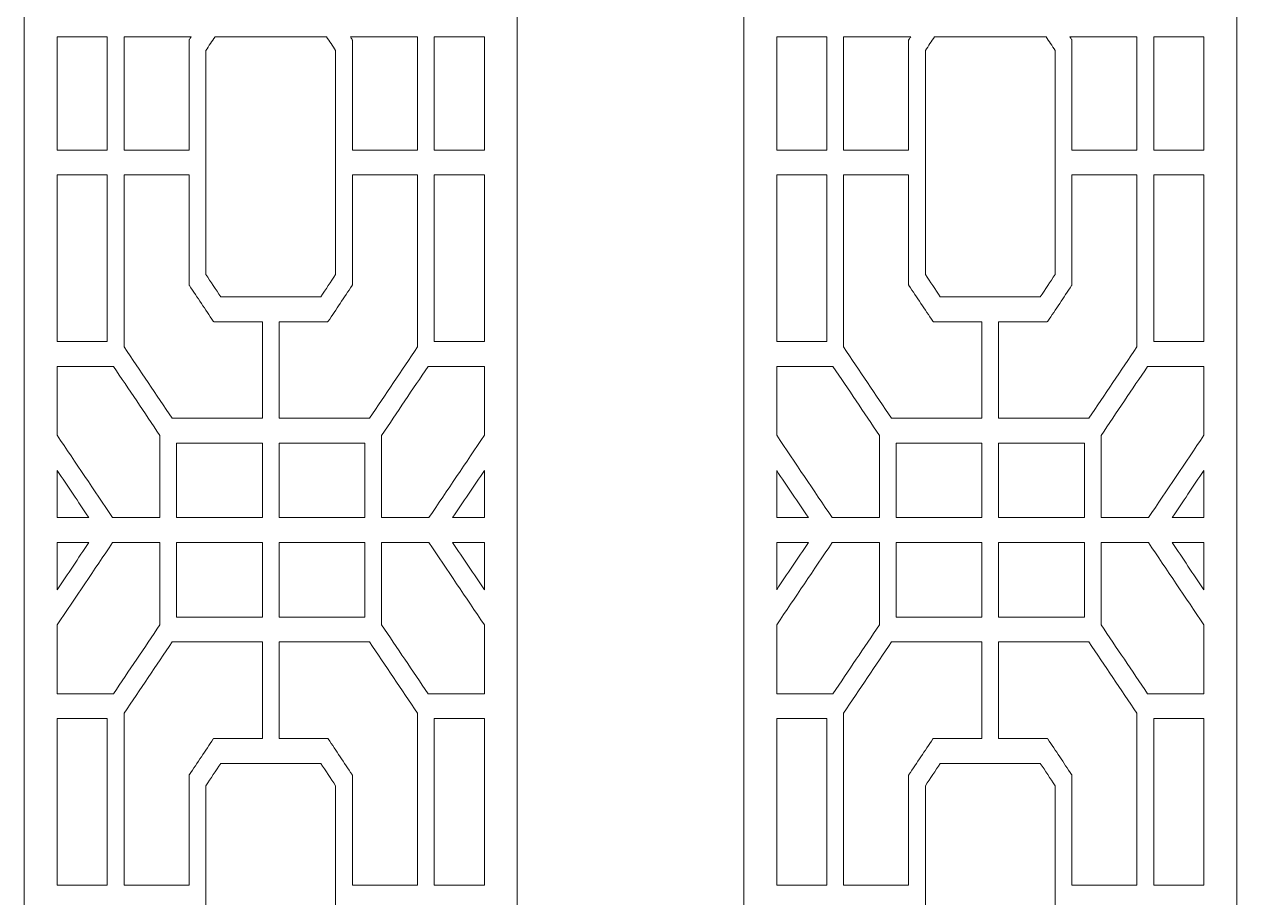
# Model space of a CAD drawing. Header units: centimetres. Extents: x 21 to 27.5, y -9.5 to 9.5.
# Drawn here: x 20.98 to 27.5, y -4.74 to -0.04 of the extents above; entities that cross this region are included whole.
import ezdxf

# ---------------------------------------------------------------- set-up
doc = ezdxf.new("R2010")
doc.units = ezdxf.units.CM
doc.header["$MEASUREMENT"] = 0
doc.layers.add('layer 1', color=7, linetype='Continuous')

msp = doc.modelspace()

# ---------------------------------------------------------------- linework, layer by layer
at = {"layer": 'layer 1', "color": 250, "lineweight": 9}
for points, knots in [([(23.63041, 9.45931), (22.74676, 9.45931), (21.86309, 9.45931), (20.97945, 9.45931), (20.97945, 9.45931), (20.97945, 6.27026), (20.97945, 3.08121), (20.97945, -0.10783), (20.97945, -0.10783), (20.97952, -0.10783), (20.97957, -0.10783), (20.97964, -0.10783), (20.97964, -0.10783), (20.97964, -3.25209), (20.97964, -6.39635), (20.97964, -9.54069), (20.97964, -9.54069), (21.86329, -9.54069), (22.74693, -9.54069), (23.63058, -9.54069), (23.63058, -9.54069), (23.63058, -6.35164), (23.63058, -3.16259), (23.63058, 0.02645), (23.63058, 0.02645), (23.63058, 0.02645), (23.63046, 0.02645), (23.63041, 0.02645), (23.63041, 0.02645), (23.63041, 3.17071), (23.63041, 6.31502), (23.63041, 9.45931)], [0, 0, 0, 0, 0.1111111, 0.1111111, 0.1111111, 0.1111111, 0.2222222, 0.2222222, 0.2222222, 0.2222222, 0.3333333, 0.3333333, 0.3333333, 0.3333333, 0.4444444, 0.4444444, 0.4444444, 0.4444444, 0.5555556, 0.5555556, 0.5555556, 0.5555556, 0.6666667, 0.6666667, 0.6666667, 0.6666667, 0.7777778, 0.7777778, 0.7777778, 0.7777778, 1, 1, 1, 1]), ([(27.49983, 9.45931), (26.61618, 9.45931), (25.73251, 9.45931), (24.84887, 9.45931), (24.84887, 9.45931), (24.84887, 6.27026), (24.84887, 3.08121), (24.84887, -0.10783), (24.84887, -0.10783), (24.84894, -0.10783), (24.84899, -0.10783), (24.84906, -0.10783), (24.84906, -0.10783), (24.84906, -3.25209), (24.84906, -6.39635), (24.84906, -9.54069), (24.84906, -9.54069), (25.73271, -9.54069), (26.61635, -9.54069), (27.5, -9.54069), (27.5, -9.54069), (27.5, -6.35164), (27.5, -3.16259), (27.5, 0.02645), (27.5, 0.02645), (27.5, 0.02645), (27.49988, 0.02645), (27.49983, 0.02645), (27.49983, 0.02645), (27.49983, 3.17071), (27.49983, 6.31502), (27.49983, 9.45931)], [0, 0, 0, 0, 0.1111111, 0.1111111, 0.1111111, 0.1111111, 0.2222222, 0.2222222, 0.2222222, 0.2222222, 0.3333333, 0.3333333, 0.3333333, 0.3333333, 0.4444444, 0.4444444, 0.4444444, 0.4444444, 0.5555556, 0.5555556, 0.5555556, 0.5555556, 0.6666667, 0.6666667, 0.6666667, 0.6666667, 0.7777778, 0.7777778, 0.7777778, 0.7777778, 1, 1, 1, 1]), ([(21.15636, -0.7167), (21.15636, -0.51362), (21.15636, -0.31056), (21.15636, -0.10753), (21.15636, -0.10753), (21.24628, -0.10753), (21.33618, -0.10753), (21.42607, -0.10753), (21.42607, -0.10753), (21.42607, -0.31056), (21.42607, -0.51362), (21.42607, -0.7167), (21.42607, -0.7167), (21.33618, -0.7167), (21.24628, -0.7167), (21.15636, -0.7167)], [0, 0, 0, 0, 0.2, 0.2, 0.2, 0.2, 0.4, 0.4, 0.4, 0.4, 0.6, 0.6, 0.6, 0.6, 1, 1, 1, 1]), ([(21.51617, -0.10753), (21.63648, -0.10753), (21.75676, -0.10753), (21.87707, -0.10753), (21.87707, -0.10753), (21.87389, -0.11228), (21.87069, -0.11702), (21.86753, -0.12176), (21.86753, -0.12176), (21.86706, -0.12246), (21.86667, -0.12327), (21.86647, -0.12417), (21.86647, -0.12417), (21.86622, -0.12506), (21.86607, -0.12605), (21.86607, -0.12702), (21.86607, -0.12702), (21.86607, -0.32357), (21.86607, -0.52017), (21.86607, -0.7167), (21.86607, -0.7167), (21.74941, -0.7167), (21.6328, -0.7167), (21.51617, -0.7167), (21.51617, -0.7167), (21.51617, -0.51362), (21.51617, -0.31056), (21.51617, -0.10753)], [0, 0, 0, 0, 0.125, 0.125, 0.125, 0.125, 0.25, 0.25, 0.25, 0.25, 0.375, 0.375, 0.375, 0.375, 0.5, 0.5, 0.5, 0.5, 0.625, 0.625, 0.625, 0.625, 0.75, 0.75, 0.75, 0.75, 1, 1, 1, 1]), ([(22.00535, -0.10753), (22.2052, -0.10753), (22.40503, -0.10753), (22.60488, -0.10753), (22.60488, -0.10753), (22.62124, -0.13221), (22.63767, -0.15686), (22.65406, -0.18157), (22.65406, -0.18157), (22.65406, -0.58291), (22.65406, -0.9842), (22.65406, -1.38555), (22.65406, -1.38555), (22.62742, -1.42567), (22.60078, -1.46574), (22.57414, -1.50586), (22.57414, -1.50586), (22.39477, -1.50586), (22.21545, -1.50586), (22.03611, -1.50586), (22.03611, -1.50586), (22.00947, -1.46574), (21.98283, -1.42567), (21.95619, -1.38555), (21.95619, -1.38555), (21.95619, -0.9842), (21.95619, -0.58291), (21.95619, -0.18157), (21.95619, -0.18157), (21.97255, -0.15686), (21.98898, -0.13221), (22.00535, -0.10753)], [0, 0, 0, 0, 0.1111111, 0.1111111, 0.1111111, 0.1111111, 0.2222222, 0.2222222, 0.2222222, 0.2222222, 0.3333333, 0.3333333, 0.3333333, 0.3333333, 0.4444444, 0.4444444, 0.4444444, 0.4444444, 0.5555556, 0.5555556, 0.5555556, 0.5555556, 0.6666667, 0.6666667, 0.6666667, 0.6666667, 0.7777778, 0.7777778, 0.7777778, 0.7777778, 1, 1, 1, 1]), ([(22.73318, -0.10753), (22.85346, -0.10753), (22.97377, -0.10753), (23.09406, -0.10753), (23.09406, -0.10753), (23.09406, -0.31056), (23.09406, -0.51362), (23.09406, -0.7167), (23.09406, -0.7167), (22.97745, -0.7167), (22.86079, -0.7167), (22.74415, -0.7167), (22.74415, -0.7167), (22.74415, -0.52017), (22.74415, -0.32357), (22.74415, -0.12702), (22.74415, -0.12702), (22.74415, -0.12605), (22.74403, -0.12506), (22.74378, -0.12417), (22.74378, -0.12417), (22.74351, -0.12327), (22.74316, -0.12246), (22.74271, -0.12176), (22.74271, -0.12176), (22.73949, -0.11702), (22.73633, -0.11228), (22.73318, -0.10753)], [0, 0, 0, 0, 0.125, 0.125, 0.125, 0.125, 0.25, 0.25, 0.25, 0.25, 0.375, 0.375, 0.375, 0.375, 0.5, 0.5, 0.5, 0.5, 0.625, 0.625, 0.625, 0.625, 0.75, 0.75, 0.75, 0.75, 1, 1, 1, 1]), ([(23.18418, -0.10753), (23.27405, -0.10753), (23.36394, -0.10753), (23.45384, -0.10753), (23.45384, -0.10753), (23.45384, -0.31056), (23.45384, -0.51362), (23.45384, -0.7167), (23.45384, -0.7167), (23.36394, -0.7167), (23.27405, -0.7167), (23.18418, -0.7167), (23.18418, -0.7167), (23.18418, -0.51362), (23.18418, -0.31056), (23.18418, -0.10753)], [0, 0, 0, 0, 0.2, 0.2, 0.2, 0.2, 0.4, 0.4, 0.4, 0.4, 0.6, 0.6, 0.6, 0.6, 1, 1, 1, 1]), ([(21.15636, -1.74622), (21.15636, -1.44764), (21.15636, -1.14903), (21.15636, -0.85039), (21.15636, -0.85039), (21.24628, -0.85039), (21.33618, -0.85039), (21.42607, -0.85039), (21.42607, -0.85039), (21.42607, -1.14903), (21.42607, -1.44764), (21.42607, -1.74622), (21.42607, -1.74622), (21.33618, -1.74622), (21.24628, -1.74622), (21.15636, -1.74622)], [0, 0, 0, 0, 0.2, 0.2, 0.2, 0.2, 0.4, 0.4, 0.4, 0.4, 0.6, 0.6, 0.6, 0.6, 1, 1, 1, 1]), ([(21.77451, -2.15869), (21.68844, -2.03091), (21.60231, -1.90313), (21.51617, -1.77535), (21.51617, -1.77535), (21.51617, -1.46703), (21.51617, -1.15873), (21.51617, -0.85039), (21.51617, -0.85039), (21.6328, -0.85039), (21.74941, -0.85039), (21.86607, -0.85039), (21.86607, -0.85039), (21.86607, -1.04699), (21.86607, -1.24351), (21.86607, -1.44007), (21.86607, -1.44007), (21.86607, -1.44106), (21.86622, -1.44203), (21.86647, -1.44295), (21.86647, -1.44295), (21.86667, -1.44384), (21.86706, -1.44466), (21.86753, -1.44538), (21.86753, -1.44538), (21.91041, -1.50936), (21.95331, -1.57333), (21.99626, -1.63734), (21.99626, -1.63734), (21.99663, -1.63791), (21.99705, -1.6384), (21.99757, -1.63875), (21.99757, -1.63875), (21.99805, -1.6391), (21.99859, -1.63935), (21.99911, -1.63947), (21.99911, -1.63947), (21.99946, -1.63969), (21.99978, -1.63987), (22.00018, -1.63999), (22.00018, -1.63999), (22.00053, -1.64009), (22.00088, -1.64017), (22.00125, -1.64017), (22.00125, -1.64017), (22.0875, -1.63994), (22.17382, -1.63974), (22.26006, -1.63952), (22.26006, -1.63952), (22.26006, -1.81259), (22.26006, -1.98567), (22.26006, -2.15869), (22.26006, -2.15869), (22.0982, -2.15869), (21.93638, -2.15869), (21.77451, -2.15869)], [0, 0, 0, 0, 0.0666667, 0.0666667, 0.0666667, 0.0666667, 0.1333333, 0.1333333, 0.1333333, 0.1333333, 0.2, 0.2, 0.2, 0.2, 0.2666667, 0.2666667, 0.2666667, 0.2666667, 0.3333333, 0.3333333, 0.3333333, 0.3333333, 0.4, 0.4, 0.4, 0.4, 0.4666667, 0.4666667, 0.4666667, 0.4666667, 0.5333333, 0.5333333, 0.5333333, 0.5333333, 0.6, 0.6, 0.6, 0.6, 0.6666667, 0.6666667, 0.6666667, 0.6666667, 0.7333333, 0.7333333, 0.7333333, 0.7333333, 0.8, 0.8, 0.8, 0.8, 0.8666667, 0.8666667, 0.8666667, 0.8666667, 1, 1, 1, 1]), ([(22.35016, -1.63952), (22.43643, -1.63974), (22.52273, -1.63994), (22.60897, -1.64017), (22.60897, -1.64017), (22.60932, -1.64017), (22.60972, -1.64009), (22.61004, -1.63999), (22.61004, -1.63999), (22.61044, -1.63987), (22.61079, -1.63969), (22.61108, -1.63947), (22.61108, -1.63947), (22.61163, -1.63935), (22.61215, -1.6391), (22.61265, -1.63875), (22.61265, -1.63875), (22.61317, -1.6384), (22.61359, -1.63791), (22.61399, -1.63734), (22.61399, -1.63734), (22.65689, -1.57333), (22.69981, -1.50936), (22.74271, -1.44538), (22.74271, -1.44538), (22.74316, -1.44466), (22.74351, -1.44384), (22.74378, -1.44295), (22.74378, -1.44295), (22.74403, -1.44203), (22.74415, -1.44106), (22.74415, -1.44007), (22.74415, -1.44007), (22.74415, -1.24351), (22.74415, -1.04699), (22.74415, -0.85039), (22.74415, -0.85039), (22.86079, -0.85039), (22.97745, -0.85039), (23.09406, -0.85039), (23.09406, -0.85039), (23.09406, -1.15873), (23.09406, -1.46703), (23.09406, -1.77535), (23.09406, -1.77535), (23.00793, -1.90313), (22.92181, -2.03091), (22.83569, -2.15869), (22.83569, -2.15869), (22.67385, -2.15869), (22.512, -2.15869), (22.35016, -2.15869), (22.35016, -2.15869), (22.35016, -1.98567), (22.35016, -1.81259), (22.35016, -1.63952)], [0, 0, 0, 0, 0.0666667, 0.0666667, 0.0666667, 0.0666667, 0.1333333, 0.1333333, 0.1333333, 0.1333333, 0.2, 0.2, 0.2, 0.2, 0.2666667, 0.2666667, 0.2666667, 0.2666667, 0.3333333, 0.3333333, 0.3333333, 0.3333333, 0.4, 0.4, 0.4, 0.4, 0.4666667, 0.4666667, 0.4666667, 0.4666667, 0.5333333, 0.5333333, 0.5333333, 0.5333333, 0.6, 0.6, 0.6, 0.6, 0.6666667, 0.6666667, 0.6666667, 0.6666667, 0.7333333, 0.7333333, 0.7333333, 0.7333333, 0.8, 0.8, 0.8, 0.8, 0.8666667, 0.8666667, 0.8666667, 0.8666667, 1, 1, 1, 1]), ([(23.45384, -0.85039), (23.45384, -1.14903), (23.45384, -1.44764), (23.45384, -1.74622), (23.45384, -1.74622), (23.36394, -1.74622), (23.27405, -1.74622), (23.18418, -1.74622), (23.18418, -1.74622), (23.18418, -1.44764), (23.18418, -1.14903), (23.18418, -0.85039), (23.18418, -0.85039), (23.27405, -0.85039), (23.36394, -0.85039), (23.45384, -0.85039)], [0, 0, 0, 0, 0.2, 0.2, 0.2, 0.2, 0.4, 0.4, 0.4, 0.4, 0.6, 0.6, 0.6, 0.6, 1, 1, 1, 1]), ([(21.15636, -2.25013), (21.15636, -2.12669), (21.15636, -2.00333), (21.15636, -1.87994), (21.15636, -1.87994), (21.25733, -1.87994), (21.3583, -1.87994), (21.45921, -1.87994), (21.45921, -1.87994), (21.54243, -2.00338), (21.6256, -2.12684), (21.70879, -2.25025), (21.70879, -2.25025), (21.70879, -2.39774), (21.70879, -2.54529), (21.70879, -2.69278), (21.70879, -2.69278), (21.62411, -2.69278), (21.53943, -2.69278), (21.45472, -2.69278), (21.45472, -2.69278), (21.35529, -2.54524), (21.25581, -2.39767), (21.15636, -2.25013)], [0, 0, 0, 0, 0.1428571, 0.1428571, 0.1428571, 0.1428571, 0.2857143, 0.2857143, 0.2857143, 0.2857143, 0.4285714, 0.4285714, 0.4285714, 0.4285714, 0.5714286, 0.5714286, 0.5714286, 0.5714286, 0.7142857, 0.7142857, 0.7142857, 0.7142857, 1, 1, 1, 1]), ([(23.45384, -1.87994), (23.45384, -2.00333), (23.45384, -2.12669), (23.45384, -2.25013), (23.45384, -2.25013), (23.35441, -2.39767), (23.25493, -2.54524), (23.1555, -2.69278), (23.1555, -2.69278), (23.07079, -2.69278), (22.98614, -2.69278), (22.9014, -2.69278), (22.9014, -2.69278), (22.9014, -2.54529), (22.9014, -2.39774), (22.9014, -2.25025), (22.9014, -2.25025), (22.98462, -2.12684), (23.06782, -2.00338), (23.15098, -1.87994), (23.15098, -1.87994), (23.25195, -1.87994), (23.35292, -1.87994), (23.45384, -1.87994)], [0, 0, 0, 0, 0.1428571, 0.1428571, 0.1428571, 0.1428571, 0.2857143, 0.2857143, 0.2857143, 0.2857143, 0.4285714, 0.4285714, 0.4285714, 0.4285714, 0.5714286, 0.5714286, 0.5714286, 0.5714286, 0.7142857, 0.7142857, 0.7142857, 0.7142857, 1, 1, 1, 1]), ([(21.79894, -2.29238), (21.95264, -2.29238), (22.10634, -2.29238), (22.26006, -2.29238), (22.26006, -2.29238), (22.26006, -2.42585), (22.26006, -2.55931), (22.26006, -2.69278), (22.26006, -2.69278), (22.10634, -2.69278), (21.95264, -2.69278), (21.79894, -2.69278), (21.79894, -2.69278), (21.79894, -2.55931), (21.79894, -2.42585), (21.79894, -2.29238)], [0, 0, 0, 0, 0.2, 0.2, 0.2, 0.2, 0.4, 0.4, 0.4, 0.4, 0.6, 0.6, 0.6, 0.6, 1, 1, 1, 1]), ([(22.35016, -2.29238), (22.50386, -2.29238), (22.65761, -2.29238), (22.81131, -2.29238), (22.81131, -2.29238), (22.81131, -2.42585), (22.81131, -2.55931), (22.81131, -2.69278), (22.81131, -2.69278), (22.65761, -2.69278), (22.50386, -2.69278), (22.35016, -2.69278), (22.35016, -2.69278), (22.35016, -2.55931), (22.35016, -2.42585), (22.35016, -2.29238)], [0, 0, 0, 0, 0.2, 0.2, 0.2, 0.2, 0.4, 0.4, 0.4, 0.4, 0.6, 0.6, 0.6, 0.6, 1, 1, 1, 1]), ([(21.15636, -2.69278), (21.15636, -2.60825), (21.15636, -2.52374), (21.15636, -2.43918), (21.15636, -2.43918), (21.21336, -2.52374), (21.27031, -2.60825), (21.32729, -2.69278), (21.32729, -2.69278), (21.27031, -2.69278), (21.21336, -2.69278), (21.15636, -2.69278)], [0, 0, 0, 0, 0.25, 0.25, 0.25, 0.25, 0.5, 0.5, 0.5, 0.5, 1, 1, 1, 1]), ([(23.45384, -2.43918), (23.45384, -2.52374), (23.45384, -2.60825), (23.45384, -2.69278), (23.45384, -2.69278), (23.39686, -2.69278), (23.33991, -2.69278), (23.28296, -2.69278), (23.28296, -2.69278), (23.33991, -2.60825), (23.39686, -2.52374), (23.45384, -2.43918)], [0, 0, 0, 0, 0.25, 0.25, 0.25, 0.25, 0.5, 0.5, 0.5, 0.5, 1, 1, 1, 1]), ([(21.15636, -3.0801), (21.15636, -2.99554), (21.15636, -2.911), (21.15636, -2.82649), (21.15636, -2.82649), (21.21336, -2.82649), (21.27031, -2.82649), (21.32729, -2.82649), (21.32729, -2.82649), (21.27031, -2.911), (21.21336, -2.99554), (21.15636, -3.0801)], [0, 0, 0, 0, 0.25, 0.25, 0.25, 0.25, 0.5, 0.5, 0.5, 0.5, 1, 1, 1, 1]), ([(21.15636, -3.63933), (21.15636, -3.51595), (21.15636, -3.39259), (21.15636, -3.26917), (21.15636, -3.26917), (21.25581, -3.12163), (21.35529, -2.97404), (21.45472, -2.82649), (21.45472, -2.82649), (21.53943, -2.82649), (21.62411, -2.82649), (21.70879, -2.82649), (21.70879, -2.82649), (21.70879, -2.97399), (21.70879, -3.12148), (21.70879, -3.26902), (21.70879, -3.26902), (21.6256, -3.39246), (21.54243, -3.5159), (21.45921, -3.63933), (21.45921, -3.63933), (21.3583, -3.63933), (21.25733, -3.63933), (21.15636, -3.63933)], [0, 0, 0, 0, 0.1428571, 0.1428571, 0.1428571, 0.1428571, 0.2857143, 0.2857143, 0.2857143, 0.2857143, 0.4285714, 0.4285714, 0.4285714, 0.4285714, 0.5714286, 0.5714286, 0.5714286, 0.5714286, 0.7142857, 0.7142857, 0.7142857, 0.7142857, 1, 1, 1, 1]), ([(22.26006, -3.22687), (22.10634, -3.22687), (21.95264, -3.22687), (21.79894, -3.22687), (21.79894, -3.22687), (21.79894, -3.09343), (21.79894, -2.95996), (21.79894, -2.82649), (21.79894, -2.82649), (21.95264, -2.82649), (22.10634, -2.82649), (22.26006, -2.82649), (22.26006, -2.82649), (22.26006, -2.95996), (22.26006, -3.09343), (22.26006, -3.22687)], [0, 0, 0, 0, 0.2, 0.2, 0.2, 0.2, 0.4, 0.4, 0.4, 0.4, 0.6, 0.6, 0.6, 0.6, 1, 1, 1, 1]), ([(22.81131, -3.22687), (22.65761, -3.22687), (22.50386, -3.22687), (22.35016, -3.22687), (22.35016, -3.22687), (22.35016, -3.09343), (22.35016, -2.95996), (22.35016, -2.82649), (22.35016, -2.82649), (22.50386, -2.82649), (22.65761, -2.82649), (22.81131, -2.82649), (22.81131, -2.82649), (22.81131, -2.95996), (22.81131, -3.09343), (22.81131, -3.22687)], [0, 0, 0, 0, 0.2, 0.2, 0.2, 0.2, 0.4, 0.4, 0.4, 0.4, 0.6, 0.6, 0.6, 0.6, 1, 1, 1, 1]), ([(23.45384, -3.26917), (23.45384, -3.39259), (23.45384, -3.51595), (23.45384, -3.63933), (23.45384, -3.63933), (23.35292, -3.63933), (23.25195, -3.63933), (23.15098, -3.63933), (23.15098, -3.63933), (23.06782, -3.5159), (22.98462, -3.39246), (22.9014, -3.26902), (22.9014, -3.26902), (22.9014, -3.12148), (22.9014, -2.97399), (22.9014, -2.82649), (22.9014, -2.82649), (22.98614, -2.82649), (23.07079, -2.82649), (23.1555, -2.82649), (23.1555, -2.82649), (23.25493, -2.97404), (23.35441, -3.12163), (23.45384, -3.26917)], [0, 0, 0, 0, 0.1428571, 0.1428571, 0.1428571, 0.1428571, 0.2857143, 0.2857143, 0.2857143, 0.2857143, 0.4285714, 0.4285714, 0.4285714, 0.4285714, 0.5714286, 0.5714286, 0.5714286, 0.5714286, 0.7142857, 0.7142857, 0.7142857, 0.7142857, 1, 1, 1, 1]), ([(23.45384, -2.82649), (23.45384, -2.911), (23.45384, -2.99554), (23.45384, -3.0801), (23.45384, -3.0801), (23.39686, -2.99554), (23.33991, -2.911), (23.28296, -2.82649), (23.28296, -2.82649), (23.33991, -2.82649), (23.39686, -2.82649), (23.45384, -2.82649)], [0, 0, 0, 0, 0.25, 0.25, 0.25, 0.25, 0.5, 0.5, 0.5, 0.5, 1, 1, 1, 1]), ([(22.26006, -3.8797), (22.17382, -3.87953), (22.0875, -3.87933), (22.00125, -3.87911), (22.00125, -3.87911), (22.00088, -3.87911), (22.00053, -3.87921), (22.00018, -3.87928), (22.00018, -3.87928), (21.99978, -3.87941), (21.99946, -3.87958), (21.99911, -3.8798), (21.99911, -3.8798), (21.99859, -3.87993), (21.99805, -3.88013), (21.99757, -3.88052), (21.99757, -3.88052), (21.99705, -3.8809), (21.99663, -3.88137), (21.99626, -3.88194), (21.99626, -3.88194), (21.95331, -3.94594), (21.91041, -4.00992), (21.86753, -4.07395), (21.86753, -4.07395), (21.86706, -4.07462), (21.86667, -4.07543), (21.86647, -4.07635), (21.86647, -4.07635), (21.86622, -4.07725), (21.86607, -4.07822), (21.86607, -4.07921), (21.86607, -4.07921), (21.86607, -4.27576), (21.86607, -4.47231), (21.86607, -4.66888), (21.86607, -4.66888), (21.74941, -4.66888), (21.6328, -4.66888), (21.51617, -4.66888), (21.51617, -4.66888), (21.51617, -4.36057), (21.51617, -4.05222), (21.51617, -3.74393), (21.51617, -3.74393), (21.60231, -3.61615), (21.68844, -3.48837), (21.77451, -3.36058), (21.77451, -3.36058), (21.93638, -3.36058), (22.0982, -3.36058), (22.26006, -3.36058), (22.26006, -3.36058), (22.26006, -3.53362), (22.26006, -3.70669), (22.26006, -3.8797)], [0, 0, 0, 0, 0.0666667, 0.0666667, 0.0666667, 0.0666667, 0.1333333, 0.1333333, 0.1333333, 0.1333333, 0.2, 0.2, 0.2, 0.2, 0.2666667, 0.2666667, 0.2666667, 0.2666667, 0.3333333, 0.3333333, 0.3333333, 0.3333333, 0.4, 0.4, 0.4, 0.4, 0.4666667, 0.4666667, 0.4666667, 0.4666667, 0.5333333, 0.5333333, 0.5333333, 0.5333333, 0.6, 0.6, 0.6, 0.6, 0.6666667, 0.6666667, 0.6666667, 0.6666667, 0.7333333, 0.7333333, 0.7333333, 0.7333333, 0.8, 0.8, 0.8, 0.8, 0.8666667, 0.8666667, 0.8666667, 0.8666667, 1, 1, 1, 1]), ([(22.83569, -3.36058), (22.92181, -3.48837), (23.00793, -3.61615), (23.09406, -3.74393), (23.09406, -3.74393), (23.09406, -4.05222), (23.09406, -4.36057), (23.09406, -4.66888), (23.09406, -4.66888), (22.97745, -4.66888), (22.86079, -4.66888), (22.74415, -4.66888), (22.74415, -4.66888), (22.74415, -4.47231), (22.74415, -4.27576), (22.74415, -4.07921), (22.74415, -4.07921), (22.74415, -4.07822), (22.74403, -4.07725), (22.74378, -4.07635), (22.74378, -4.07635), (22.74351, -4.07543), (22.74316, -4.07462), (22.74271, -4.07395), (22.74271, -4.07395), (22.69981, -4.00992), (22.65689, -3.94594), (22.61399, -3.88194), (22.61399, -3.88194), (22.61359, -3.88137), (22.61317, -3.8809), (22.61265, -3.88052), (22.61265, -3.88052), (22.61215, -3.88013), (22.61163, -3.87993), (22.61108, -3.8798), (22.61108, -3.8798), (22.61079, -3.87958), (22.61044, -3.87941), (22.61004, -3.87928), (22.61004, -3.87928), (22.60972, -3.87921), (22.60932, -3.87911), (22.60897, -3.87911), (22.60897, -3.87911), (22.52273, -3.87933), (22.43643, -3.87953), (22.35016, -3.8797), (22.35016, -3.8797), (22.35016, -3.70669), (22.35016, -3.53362), (22.35016, -3.36058), (22.35016, -3.36058), (22.512, -3.36058), (22.67385, -3.36058), (22.83569, -3.36058)], [0, 0, 0, 0, 0.0666667, 0.0666667, 0.0666667, 0.0666667, 0.1333333, 0.1333333, 0.1333333, 0.1333333, 0.2, 0.2, 0.2, 0.2, 0.2666667, 0.2666667, 0.2666667, 0.2666667, 0.3333333, 0.3333333, 0.3333333, 0.3333333, 0.4, 0.4, 0.4, 0.4, 0.4666667, 0.4666667, 0.4666667, 0.4666667, 0.5333333, 0.5333333, 0.5333333, 0.5333333, 0.6, 0.6, 0.6, 0.6, 0.6666667, 0.6666667, 0.6666667, 0.6666667, 0.7333333, 0.7333333, 0.7333333, 0.7333333, 0.8, 0.8, 0.8, 0.8, 0.8666667, 0.8666667, 0.8666667, 0.8666667, 1, 1, 1, 1]), ([(21.15636, -4.66888), (21.15636, -4.37025), (21.15636, -4.07164), (21.15636, -3.77305), (21.15636, -3.77305), (21.24628, -3.77305), (21.33618, -3.77305), (21.42607, -3.77305), (21.42607, -3.77305), (21.42607, -4.07164), (21.42607, -4.37025), (21.42607, -4.66888), (21.42607, -4.66888), (21.33618, -4.66888), (21.24628, -4.66888), (21.15636, -4.66888)], [0, 0, 0, 0, 0.2, 0.2, 0.2, 0.2, 0.4, 0.4, 0.4, 0.4, 0.6, 0.6, 0.6, 0.6, 1, 1, 1, 1]), ([(23.45384, -3.77305), (23.45384, -4.07164), (23.45384, -4.37025), (23.45384, -4.66888), (23.45384, -4.66888), (23.36394, -4.66888), (23.27405, -4.66888), (23.18418, -4.66888), (23.18418, -4.66888), (23.18418, -4.37025), (23.18418, -4.07164), (23.18418, -3.77305), (23.18418, -3.77305), (23.27405, -3.77305), (23.36394, -3.77305), (23.45384, -3.77305)], [0, 0, 0, 0, 0.2, 0.2, 0.2, 0.2, 0.4, 0.4, 0.4, 0.4, 0.6, 0.6, 0.6, 0.6, 1, 1, 1, 1]), ([(21.95619, -5.33773), (21.95619, -4.93639), (21.95619, -4.53505), (21.95619, -4.13373), (21.95619, -4.13373), (21.98283, -4.09361), (22.00947, -4.05354), (22.03611, -4.01344), (22.03611, -4.01344), (22.21545, -4.01344), (22.39477, -4.01344), (22.57414, -4.01344), (22.57414, -4.01344), (22.60078, -4.05354), (22.62742, -4.09361), (22.65406, -4.13373), (22.65406, -4.13373), (22.65406, -4.53505), (22.65406, -4.93639), (22.65406, -5.33773), (22.65406, -5.33773), (22.62742, -5.37783), (22.60078, -5.4179), (22.57414, -5.45799), (22.57414, -5.45799), (22.39477, -5.45799), (22.21545, -5.45799), (22.03611, -5.45799), (22.03611, -5.45799), (22.00947, -5.4179), (21.98283, -5.37783), (21.95619, -5.33773)], [0, 0, 0, 0, 0.1111111, 0.1111111, 0.1111111, 0.1111111, 0.2222222, 0.2222222, 0.2222222, 0.2222222, 0.3333333, 0.3333333, 0.3333333, 0.3333333, 0.4444444, 0.4444444, 0.4444444, 0.4444444, 0.5555556, 0.5555556, 0.5555556, 0.5555556, 0.6666667, 0.6666667, 0.6666667, 0.6666667, 0.7777778, 0.7777778, 0.7777778, 0.7777778, 1, 1, 1, 1])]:
    msp.add_open_spline(points, degree=3, knots=knots, dxfattribs=at)
at = {"layer": 'layer 1', "color": 7, "lineweight": 9}
for points, knots in [([(25.02578, -0.7167), (25.02578, -0.51362), (25.02578, -0.31056), (25.02578, -0.10753), (25.02578, -0.10753), (25.1157, -0.10753), (25.2056, -0.10753), (25.29549, -0.10753), (25.29549, -0.10753), (25.29549, -0.31056), (25.29549, -0.51362), (25.29549, -0.7167), (25.29549, -0.7167), (25.2056, -0.7167), (25.1157, -0.7167), (25.02578, -0.7167)], [0, 0, 0, 0, 0.2, 0.2, 0.2, 0.2, 0.4, 0.4, 0.4, 0.4, 0.6, 0.6, 0.6, 0.6, 1, 1, 1, 1]), ([(25.38559, -0.10753), (25.5059, -0.10753), (25.62618, -0.10753), (25.74649, -0.10753), (25.74649, -0.10753), (25.74331, -0.11228), (25.74011, -0.11702), (25.73695, -0.12176), (25.73695, -0.12176), (25.73648, -0.12246), (25.73609, -0.12327), (25.73589, -0.12417), (25.73589, -0.12417), (25.73564, -0.12506), (25.73549, -0.12605), (25.73549, -0.12702), (25.73549, -0.12702), (25.73549, -0.32357), (25.73549, -0.52017), (25.73549, -0.7167), (25.73549, -0.7167), (25.61883, -0.7167), (25.50222, -0.7167), (25.38559, -0.7167), (25.38559, -0.7167), (25.38559, -0.51362), (25.38559, -0.31056), (25.38559, -0.10753)], [0, 0, 0, 0, 0.125, 0.125, 0.125, 0.125, 0.25, 0.25, 0.25, 0.25, 0.375, 0.375, 0.375, 0.375, 0.5, 0.5, 0.5, 0.5, 0.625, 0.625, 0.625, 0.625, 0.75, 0.75, 0.75, 0.75, 1, 1, 1, 1]), ([(25.87477, -0.10753), (26.07462, -0.10753), (26.27445, -0.10753), (26.4743, -0.10753), (26.4743, -0.10753), (26.49066, -0.13221), (26.50709, -0.15686), (26.52348, -0.18157), (26.52348, -0.18157), (26.52348, -0.58291), (26.52348, -0.9842), (26.52348, -1.38555), (26.52348, -1.38555), (26.49684, -1.42567), (26.4702, -1.46574), (26.44356, -1.50586), (26.44356, -1.50586), (26.26419, -1.50586), (26.08487, -1.50586), (25.90553, -1.50586), (25.90553, -1.50586), (25.87889, -1.46574), (25.85225, -1.42567), (25.82561, -1.38555), (25.82561, -1.38555), (25.82561, -0.9842), (25.82561, -0.58291), (25.82561, -0.18157), (25.82561, -0.18157), (25.84197, -0.15686), (25.8584, -0.13221), (25.87477, -0.10753)], [0, 0, 0, 0, 0.1111111, 0.1111111, 0.1111111, 0.1111111, 0.2222222, 0.2222222, 0.2222222, 0.2222222, 0.3333333, 0.3333333, 0.3333333, 0.3333333, 0.4444444, 0.4444444, 0.4444444, 0.4444444, 0.5555556, 0.5555556, 0.5555556, 0.5555556, 0.6666667, 0.6666667, 0.6666667, 0.6666667, 0.7777778, 0.7777778, 0.7777778, 0.7777778, 1, 1, 1, 1]), ([(26.6026, -0.10753), (26.72288, -0.10753), (26.84319, -0.10753), (26.96348, -0.10753), (26.96348, -0.10753), (26.96348, -0.31056), (26.96348, -0.51362), (26.96348, -0.7167), (26.96348, -0.7167), (26.84687, -0.7167), (26.73021, -0.7167), (26.61357, -0.7167), (26.61357, -0.7167), (26.61357, -0.52017), (26.61357, -0.32357), (26.61357, -0.12702), (26.61357, -0.12702), (26.61357, -0.12605), (26.61345, -0.12506), (26.6132, -0.12417), (26.6132, -0.12417), (26.61293, -0.12327), (26.61258, -0.12246), (26.61213, -0.12176), (26.61213, -0.12176), (26.60891, -0.11702), (26.60575, -0.11228), (26.6026, -0.10753)], [0, 0, 0, 0, 0.125, 0.125, 0.125, 0.125, 0.25, 0.25, 0.25, 0.25, 0.375, 0.375, 0.375, 0.375, 0.5, 0.5, 0.5, 0.5, 0.625, 0.625, 0.625, 0.625, 0.75, 0.75, 0.75, 0.75, 1, 1, 1, 1]), ([(27.0536, -0.10753), (27.14347, -0.10753), (27.23336, -0.10753), (27.32326, -0.10753), (27.32326, -0.10753), (27.32326, -0.31056), (27.32326, -0.51362), (27.32326, -0.7167), (27.32326, -0.7167), (27.23336, -0.7167), (27.14347, -0.7167), (27.0536, -0.7167), (27.0536, -0.7167), (27.0536, -0.51362), (27.0536, -0.31056), (27.0536, -0.10753)], [0, 0, 0, 0, 0.2, 0.2, 0.2, 0.2, 0.4, 0.4, 0.4, 0.4, 0.6, 0.6, 0.6, 0.6, 1, 1, 1, 1]), ([(25.02578, -1.74622), (25.02578, -1.44764), (25.02578, -1.14903), (25.02578, -0.85039), (25.02578, -0.85039), (25.1157, -0.85039), (25.2056, -0.85039), (25.29549, -0.85039), (25.29549, -0.85039), (25.29549, -1.14903), (25.29549, -1.44764), (25.29549, -1.74622), (25.29549, -1.74622), (25.2056, -1.74622), (25.1157, -1.74622), (25.02578, -1.74622)], [0, 0, 0, 0, 0.2, 0.2, 0.2, 0.2, 0.4, 0.4, 0.4, 0.4, 0.6, 0.6, 0.6, 0.6, 1, 1, 1, 1]), ([(25.64393, -2.15869), (25.55786, -2.03091), (25.47173, -1.90313), (25.38559, -1.77535), (25.38559, -1.77535), (25.38559, -1.46703), (25.38559, -1.15873), (25.38559, -0.85039), (25.38559, -0.85039), (25.50222, -0.85039), (25.61883, -0.85039), (25.73549, -0.85039), (25.73549, -0.85039), (25.73549, -1.04699), (25.73549, -1.24351), (25.73549, -1.44007), (25.73549, -1.44007), (25.73549, -1.44106), (25.73564, -1.44203), (25.73589, -1.44295), (25.73589, -1.44295), (25.73609, -1.44384), (25.73648, -1.44466), (25.73695, -1.44538), (25.73695, -1.44538), (25.77983, -1.50936), (25.82273, -1.57333), (25.86568, -1.63734), (25.86568, -1.63734), (25.86605, -1.63791), (25.86647, -1.6384), (25.86699, -1.63875), (25.86699, -1.63875), (25.86747, -1.6391), (25.86801, -1.63935), (25.86853, -1.63947), (25.86853, -1.63947), (25.86888, -1.63969), (25.8692, -1.63987), (25.8696, -1.63999), (25.8696, -1.63999), (25.86995, -1.64009), (25.8703, -1.64017), (25.87067, -1.64017), (25.87067, -1.64017), (25.95692, -1.63994), (26.04324, -1.63974), (26.12948, -1.63952), (26.12948, -1.63952), (26.12948, -1.81259), (26.12948, -1.98567), (26.12948, -2.15869), (26.12948, -2.15869), (25.96762, -2.15869), (25.8058, -2.15869), (25.64393, -2.15869)], [0, 0, 0, 0, 0.0666667, 0.0666667, 0.0666667, 0.0666667, 0.1333333, 0.1333333, 0.1333333, 0.1333333, 0.2, 0.2, 0.2, 0.2, 0.2666667, 0.2666667, 0.2666667, 0.2666667, 0.3333333, 0.3333333, 0.3333333, 0.3333333, 0.4, 0.4, 0.4, 0.4, 0.4666667, 0.4666667, 0.4666667, 0.4666667, 0.5333333, 0.5333333, 0.5333333, 0.5333333, 0.6, 0.6, 0.6, 0.6, 0.6666667, 0.6666667, 0.6666667, 0.6666667, 0.7333333, 0.7333333, 0.7333333, 0.7333333, 0.8, 0.8, 0.8, 0.8, 0.8666667, 0.8666667, 0.8666667, 0.8666667, 1, 1, 1, 1]), ([(26.21958, -1.63952), (26.30585, -1.63974), (26.39215, -1.63994), (26.47839, -1.64017), (26.47839, -1.64017), (26.47874, -1.64017), (26.47914, -1.64009), (26.47946, -1.63999), (26.47946, -1.63999), (26.47986, -1.63987), (26.48021, -1.63969), (26.4805, -1.63947), (26.4805, -1.63947), (26.48105, -1.63935), (26.48157, -1.6391), (26.48207, -1.63875), (26.48207, -1.63875), (26.48259, -1.6384), (26.48301, -1.63791), (26.48341, -1.63734), (26.48341, -1.63734), (26.52631, -1.57333), (26.56923, -1.50936), (26.61213, -1.44538), (26.61213, -1.44538), (26.61258, -1.44466), (26.61293, -1.44384), (26.6132, -1.44295), (26.6132, -1.44295), (26.61345, -1.44203), (26.61357, -1.44106), (26.61357, -1.44007), (26.61357, -1.44007), (26.61357, -1.24351), (26.61357, -1.04699), (26.61357, -0.85039), (26.61357, -0.85039), (26.73021, -0.85039), (26.84687, -0.85039), (26.96348, -0.85039), (26.96348, -0.85039), (26.96348, -1.15873), (26.96348, -1.46703), (26.96348, -1.77535), (26.96348, -1.77535), (26.87735, -1.90313), (26.79123, -2.03091), (26.70511, -2.15869), (26.70511, -2.15869), (26.54327, -2.15869), (26.38142, -2.15869), (26.21958, -2.15869), (26.21958, -2.15869), (26.21958, -1.98567), (26.21958, -1.81259), (26.21958, -1.63952)], [0, 0, 0, 0, 0.0666667, 0.0666667, 0.0666667, 0.0666667, 0.1333333, 0.1333333, 0.1333333, 0.1333333, 0.2, 0.2, 0.2, 0.2, 0.2666667, 0.2666667, 0.2666667, 0.2666667, 0.3333333, 0.3333333, 0.3333333, 0.3333333, 0.4, 0.4, 0.4, 0.4, 0.4666667, 0.4666667, 0.4666667, 0.4666667, 0.5333333, 0.5333333, 0.5333333, 0.5333333, 0.6, 0.6, 0.6, 0.6, 0.6666667, 0.6666667, 0.6666667, 0.6666667, 0.7333333, 0.7333333, 0.7333333, 0.7333333, 0.8, 0.8, 0.8, 0.8, 0.8666667, 0.8666667, 0.8666667, 0.8666667, 1, 1, 1, 1]), ([(27.32326, -0.85039), (27.32326, -1.14903), (27.32326, -1.44764), (27.32326, -1.74622), (27.32326, -1.74622), (27.23336, -1.74622), (27.14347, -1.74622), (27.0536, -1.74622), (27.0536, -1.74622), (27.0536, -1.44764), (27.0536, -1.14903), (27.0536, -0.85039), (27.0536, -0.85039), (27.14347, -0.85039), (27.23336, -0.85039), (27.32326, -0.85039)], [0, 0, 0, 0, 0.2, 0.2, 0.2, 0.2, 0.4, 0.4, 0.4, 0.4, 0.6, 0.6, 0.6, 0.6, 1, 1, 1, 1]), ([(25.02578, -2.25013), (25.02578, -2.12669), (25.02578, -2.00333), (25.02578, -1.87994), (25.02578, -1.87994), (25.12675, -1.87994), (25.22772, -1.87994), (25.32863, -1.87994), (25.32863, -1.87994), (25.41185, -2.00338), (25.49502, -2.12684), (25.57821, -2.25025), (25.57821, -2.25025), (25.57821, -2.39774), (25.57821, -2.54529), (25.57821, -2.69278), (25.57821, -2.69278), (25.49353, -2.69278), (25.40885, -2.69278), (25.32414, -2.69278), (25.32414, -2.69278), (25.22471, -2.54524), (25.12523, -2.39767), (25.02578, -2.25013)], [0, 0, 0, 0, 0.1428571, 0.1428571, 0.1428571, 0.1428571, 0.2857143, 0.2857143, 0.2857143, 0.2857143, 0.4285714, 0.4285714, 0.4285714, 0.4285714, 0.5714286, 0.5714286, 0.5714286, 0.5714286, 0.7142857, 0.7142857, 0.7142857, 0.7142857, 1, 1, 1, 1]), ([(27.32326, -1.87994), (27.32326, -2.00333), (27.32326, -2.12669), (27.32326, -2.25013), (27.32326, -2.25013), (27.22383, -2.39767), (27.12435, -2.54524), (27.02492, -2.69278), (27.02492, -2.69278), (26.94021, -2.69278), (26.85556, -2.69278), (26.77082, -2.69278), (26.77082, -2.69278), (26.77082, -2.54529), (26.77082, -2.39774), (26.77082, -2.25025), (26.77082, -2.25025), (26.85404, -2.12684), (26.93724, -2.00338), (27.0204, -1.87994), (27.0204, -1.87994), (27.12137, -1.87994), (27.22234, -1.87994), (27.32326, -1.87994)], [0, 0, 0, 0, 0.1428571, 0.1428571, 0.1428571, 0.1428571, 0.2857143, 0.2857143, 0.2857143, 0.2857143, 0.4285714, 0.4285714, 0.4285714, 0.4285714, 0.5714286, 0.5714286, 0.5714286, 0.5714286, 0.7142857, 0.7142857, 0.7142857, 0.7142857, 1, 1, 1, 1]), ([(25.66836, -2.29238), (25.82206, -2.29238), (25.97576, -2.29238), (26.12948, -2.29238), (26.12948, -2.29238), (26.12948, -2.42585), (26.12948, -2.55931), (26.12948, -2.69278), (26.12948, -2.69278), (25.97576, -2.69278), (25.82206, -2.69278), (25.66836, -2.69278), (25.66836, -2.69278), (25.66836, -2.55931), (25.66836, -2.42585), (25.66836, -2.29238)], [0, 0, 0, 0, 0.2, 0.2, 0.2, 0.2, 0.4, 0.4, 0.4, 0.4, 0.6, 0.6, 0.6, 0.6, 1, 1, 1, 1]), ([(26.21958, -2.29238), (26.37328, -2.29238), (26.52703, -2.29238), (26.68073, -2.29238), (26.68073, -2.29238), (26.68073, -2.42585), (26.68073, -2.55931), (26.68073, -2.69278), (26.68073, -2.69278), (26.52703, -2.69278), (26.37328, -2.69278), (26.21958, -2.69278), (26.21958, -2.69278), (26.21958, -2.55931), (26.21958, -2.42585), (26.21958, -2.29238)], [0, 0, 0, 0, 0.2, 0.2, 0.2, 0.2, 0.4, 0.4, 0.4, 0.4, 0.6, 0.6, 0.6, 0.6, 1, 1, 1, 1]), ([(25.02578, -2.69278), (25.02578, -2.60825), (25.02578, -2.52374), (25.02578, -2.43918), (25.02578, -2.43918), (25.08278, -2.52374), (25.13973, -2.60825), (25.19671, -2.69278), (25.19671, -2.69278), (25.13973, -2.69278), (25.08278, -2.69278), (25.02578, -2.69278)], [0, 0, 0, 0, 0.25, 0.25, 0.25, 0.25, 0.5, 0.5, 0.5, 0.5, 1, 1, 1, 1]), ([(27.32326, -2.43918), (27.32326, -2.52374), (27.32326, -2.60825), (27.32326, -2.69278), (27.32326, -2.69278), (27.26628, -2.69278), (27.20933, -2.69278), (27.15238, -2.69278), (27.15238, -2.69278), (27.20933, -2.60825), (27.26628, -2.52374), (27.32326, -2.43918)], [0, 0, 0, 0, 0.25, 0.25, 0.25, 0.25, 0.5, 0.5, 0.5, 0.5, 1, 1, 1, 1]), ([(25.02578, -3.63933), (25.02578, -3.51595), (25.02578, -3.39259), (25.02578, -3.26917), (25.02578, -3.26917), (25.12523, -3.12163), (25.22471, -2.97404), (25.32414, -2.82649), (25.32414, -2.82649), (25.40885, -2.82649), (25.49353, -2.82649), (25.57821, -2.82649), (25.57821, -2.82649), (25.57821, -2.97399), (25.57821, -3.12148), (25.57821, -3.26902), (25.57821, -3.26902), (25.49502, -3.39246), (25.41185, -3.5159), (25.32863, -3.63933), (25.32863, -3.63933), (25.22772, -3.63933), (25.12675, -3.63933), (25.02578, -3.63933)], [0, 0, 0, 0, 0.1428571, 0.1428571, 0.1428571, 0.1428571, 0.2857143, 0.2857143, 0.2857143, 0.2857143, 0.4285714, 0.4285714, 0.4285714, 0.4285714, 0.5714286, 0.5714286, 0.5714286, 0.5714286, 0.7142857, 0.7142857, 0.7142857, 0.7142857, 1, 1, 1, 1]), ([(25.02578, -3.0801), (25.02578, -2.99554), (25.02578, -2.911), (25.02578, -2.82649), (25.02578, -2.82649), (25.08278, -2.82649), (25.13973, -2.82649), (25.19671, -2.82649), (25.19671, -2.82649), (25.13973, -2.911), (25.08278, -2.99554), (25.02578, -3.0801)], [0, 0, 0, 0, 0.25, 0.25, 0.25, 0.25, 0.5, 0.5, 0.5, 0.5, 1, 1, 1, 1]), ([(26.12948, -3.22687), (25.97576, -3.22687), (25.82206, -3.22687), (25.66836, -3.22687), (25.66836, -3.22687), (25.66836, -3.09343), (25.66836, -2.95996), (25.66836, -2.82649), (25.66836, -2.82649), (25.82206, -2.82649), (25.97576, -2.82649), (26.12948, -2.82649), (26.12948, -2.82649), (26.12948, -2.95996), (26.12948, -3.09343), (26.12948, -3.22687)], [0, 0, 0, 0, 0.2, 0.2, 0.2, 0.2, 0.4, 0.4, 0.4, 0.4, 0.6, 0.6, 0.6, 0.6, 1, 1, 1, 1]), ([(26.68073, -3.22687), (26.52703, -3.22687), (26.37328, -3.22687), (26.21958, -3.22687), (26.21958, -3.22687), (26.21958, -3.09343), (26.21958, -2.95996), (26.21958, -2.82649), (26.21958, -2.82649), (26.37328, -2.82649), (26.52703, -2.82649), (26.68073, -2.82649), (26.68073, -2.82649), (26.68073, -2.95996), (26.68073, -3.09343), (26.68073, -3.22687)], [0, 0, 0, 0, 0.2, 0.2, 0.2, 0.2, 0.4, 0.4, 0.4, 0.4, 0.6, 0.6, 0.6, 0.6, 1, 1, 1, 1]), ([(27.32326, -3.26917), (27.32326, -3.39259), (27.32326, -3.51595), (27.32326, -3.63933), (27.32326, -3.63933), (27.22234, -3.63933), (27.12137, -3.63933), (27.0204, -3.63933), (27.0204, -3.63933), (26.93724, -3.5159), (26.85404, -3.39246), (26.77082, -3.26902), (26.77082, -3.26902), (26.77082, -3.12148), (26.77082, -2.97399), (26.77082, -2.82649), (26.77082, -2.82649), (26.85556, -2.82649), (26.94021, -2.82649), (27.02492, -2.82649), (27.02492, -2.82649), (27.12435, -2.97404), (27.22383, -3.12163), (27.32326, -3.26917)], [0, 0, 0, 0, 0.1428571, 0.1428571, 0.1428571, 0.1428571, 0.2857143, 0.2857143, 0.2857143, 0.2857143, 0.4285714, 0.4285714, 0.4285714, 0.4285714, 0.5714286, 0.5714286, 0.5714286, 0.5714286, 0.7142857, 0.7142857, 0.7142857, 0.7142857, 1, 1, 1, 1]), ([(27.32326, -2.82649), (27.32326, -2.911), (27.32326, -2.99554), (27.32326, -3.0801), (27.32326, -3.0801), (27.26628, -2.99554), (27.20933, -2.911), (27.15238, -2.82649), (27.15238, -2.82649), (27.20933, -2.82649), (27.26628, -2.82649), (27.32326, -2.82649)], [0, 0, 0, 0, 0.25, 0.25, 0.25, 0.25, 0.5, 0.5, 0.5, 0.5, 1, 1, 1, 1]), ([(26.12948, -3.8797), (26.04324, -3.87953), (25.95692, -3.87933), (25.87067, -3.87911), (25.87067, -3.87911), (25.8703, -3.87911), (25.86995, -3.87921), (25.8696, -3.87928), (25.8696, -3.87928), (25.8692, -3.87941), (25.86888, -3.87958), (25.86853, -3.8798), (25.86853, -3.8798), (25.86801, -3.87993), (25.86747, -3.88013), (25.86699, -3.88052), (25.86699, -3.88052), (25.86647, -3.8809), (25.86605, -3.88137), (25.86568, -3.88194), (25.86568, -3.88194), (25.82273, -3.94594), (25.77983, -4.00992), (25.73695, -4.07395), (25.73695, -4.07395), (25.73648, -4.07462), (25.73609, -4.07543), (25.73589, -4.07635), (25.73589, -4.07635), (25.73564, -4.07725), (25.73549, -4.07822), (25.73549, -4.07921), (25.73549, -4.07921), (25.73549, -4.27576), (25.73549, -4.47231), (25.73549, -4.66888), (25.73549, -4.66888), (25.61883, -4.66888), (25.50222, -4.66888), (25.38559, -4.66888), (25.38559, -4.66888), (25.38559, -4.36057), (25.38559, -4.05222), (25.38559, -3.74393), (25.38559, -3.74393), (25.47173, -3.61615), (25.55786, -3.48837), (25.64393, -3.36058), (25.64393, -3.36058), (25.8058, -3.36058), (25.96762, -3.36058), (26.12948, -3.36058), (26.12948, -3.36058), (26.12948, -3.53362), (26.12948, -3.70669), (26.12948, -3.8797)], [0, 0, 0, 0, 0.0666667, 0.0666667, 0.0666667, 0.0666667, 0.1333333, 0.1333333, 0.1333333, 0.1333333, 0.2, 0.2, 0.2, 0.2, 0.2666667, 0.2666667, 0.2666667, 0.2666667, 0.3333333, 0.3333333, 0.3333333, 0.3333333, 0.4, 0.4, 0.4, 0.4, 0.4666667, 0.4666667, 0.4666667, 0.4666667, 0.5333333, 0.5333333, 0.5333333, 0.5333333, 0.6, 0.6, 0.6, 0.6, 0.6666667, 0.6666667, 0.6666667, 0.6666667, 0.7333333, 0.7333333, 0.7333333, 0.7333333, 0.8, 0.8, 0.8, 0.8, 0.8666667, 0.8666667, 0.8666667, 0.8666667, 1, 1, 1, 1]), ([(26.70511, -3.36058), (26.79123, -3.48837), (26.87735, -3.61615), (26.96348, -3.74393), (26.96348, -3.74393), (26.96348, -4.05222), (26.96348, -4.36057), (26.96348, -4.66888), (26.96348, -4.66888), (26.84687, -4.66888), (26.73021, -4.66888), (26.61357, -4.66888), (26.61357, -4.66888), (26.61357, -4.47231), (26.61357, -4.27576), (26.61357, -4.07921), (26.61357, -4.07921), (26.61357, -4.07822), (26.61345, -4.07725), (26.6132, -4.07635), (26.6132, -4.07635), (26.61293, -4.07543), (26.61258, -4.07462), (26.61213, -4.07395), (26.61213, -4.07395), (26.56923, -4.00992), (26.52631, -3.94594), (26.48341, -3.88194), (26.48341, -3.88194), (26.48301, -3.88137), (26.48259, -3.8809), (26.48207, -3.88052), (26.48207, -3.88052), (26.48157, -3.88013), (26.48105, -3.87993), (26.4805, -3.8798), (26.4805, -3.8798), (26.48021, -3.87958), (26.47986, -3.87941), (26.47946, -3.87928), (26.47946, -3.87928), (26.47914, -3.87921), (26.47874, -3.87911), (26.47839, -3.87911), (26.47839, -3.87911), (26.39215, -3.87933), (26.30585, -3.87953), (26.21958, -3.8797), (26.21958, -3.8797), (26.21958, -3.70669), (26.21958, -3.53362), (26.21958, -3.36058), (26.21958, -3.36058), (26.38142, -3.36058), (26.54327, -3.36058), (26.70511, -3.36058)], [0, 0, 0, 0, 0.0666667, 0.0666667, 0.0666667, 0.0666667, 0.1333333, 0.1333333, 0.1333333, 0.1333333, 0.2, 0.2, 0.2, 0.2, 0.2666667, 0.2666667, 0.2666667, 0.2666667, 0.3333333, 0.3333333, 0.3333333, 0.3333333, 0.4, 0.4, 0.4, 0.4, 0.4666667, 0.4666667, 0.4666667, 0.4666667, 0.5333333, 0.5333333, 0.5333333, 0.5333333, 0.6, 0.6, 0.6, 0.6, 0.6666667, 0.6666667, 0.6666667, 0.6666667, 0.7333333, 0.7333333, 0.7333333, 0.7333333, 0.8, 0.8, 0.8, 0.8, 0.8666667, 0.8666667, 0.8666667, 0.8666667, 1, 1, 1, 1]), ([(25.02578, -4.66888), (25.02578, -4.37025), (25.02578, -4.07164), (25.02578, -3.77305), (25.02578, -3.77305), (25.1157, -3.77305), (25.2056, -3.77305), (25.29549, -3.77305), (25.29549, -3.77305), (25.29549, -4.07164), (25.29549, -4.37025), (25.29549, -4.66888), (25.29549, -4.66888), (25.2056, -4.66888), (25.1157, -4.66888), (25.02578, -4.66888)], [0, 0, 0, 0, 0.2, 0.2, 0.2, 0.2, 0.4, 0.4, 0.4, 0.4, 0.6, 0.6, 0.6, 0.6, 1, 1, 1, 1]), ([(27.32326, -3.77305), (27.32326, -4.07164), (27.32326, -4.37025), (27.32326, -4.66888), (27.32326, -4.66888), (27.23336, -4.66888), (27.14347, -4.66888), (27.0536, -4.66888), (27.0536, -4.66888), (27.0536, -4.37025), (27.0536, -4.07164), (27.0536, -3.77305), (27.0536, -3.77305), (27.14347, -3.77305), (27.23336, -3.77305), (27.32326, -3.77305)], [0, 0, 0, 0, 0.2, 0.2, 0.2, 0.2, 0.4, 0.4, 0.4, 0.4, 0.6, 0.6, 0.6, 0.6, 1, 1, 1, 1]), ([(25.82561, -5.33773), (25.82561, -4.93639), (25.82561, -4.53505), (25.82561, -4.13373), (25.82561, -4.13373), (25.85225, -4.09361), (25.87889, -4.05354), (25.90553, -4.01344), (25.90553, -4.01344), (26.08487, -4.01344), (26.26419, -4.01344), (26.44356, -4.01344), (26.44356, -4.01344), (26.4702, -4.05354), (26.49684, -4.09361), (26.52348, -4.13373), (26.52348, -4.13373), (26.52348, -4.53505), (26.52348, -4.93639), (26.52348, -5.33773), (26.52348, -5.33773), (26.49684, -5.37783), (26.4702, -5.4179), (26.44356, -5.45799), (26.44356, -5.45799), (26.26419, -5.45799), (26.08487, -5.45799), (25.90553, -5.45799), (25.90553, -5.45799), (25.87889, -5.4179), (25.85225, -5.37783), (25.82561, -5.33773)], [0, 0, 0, 0, 0.1111111, 0.1111111, 0.1111111, 0.1111111, 0.2222222, 0.2222222, 0.2222222, 0.2222222, 0.3333333, 0.3333333, 0.3333333, 0.3333333, 0.4444444, 0.4444444, 0.4444444, 0.4444444, 0.5555556, 0.5555556, 0.5555556, 0.5555556, 0.6666667, 0.6666667, 0.6666667, 0.6666667, 0.7777778, 0.7777778, 0.7777778, 0.7777778, 1, 1, 1, 1])]:
    msp.add_open_spline(points, degree=3, knots=knots, dxfattribs=at)

doc.saveas('drawing.dxf')
